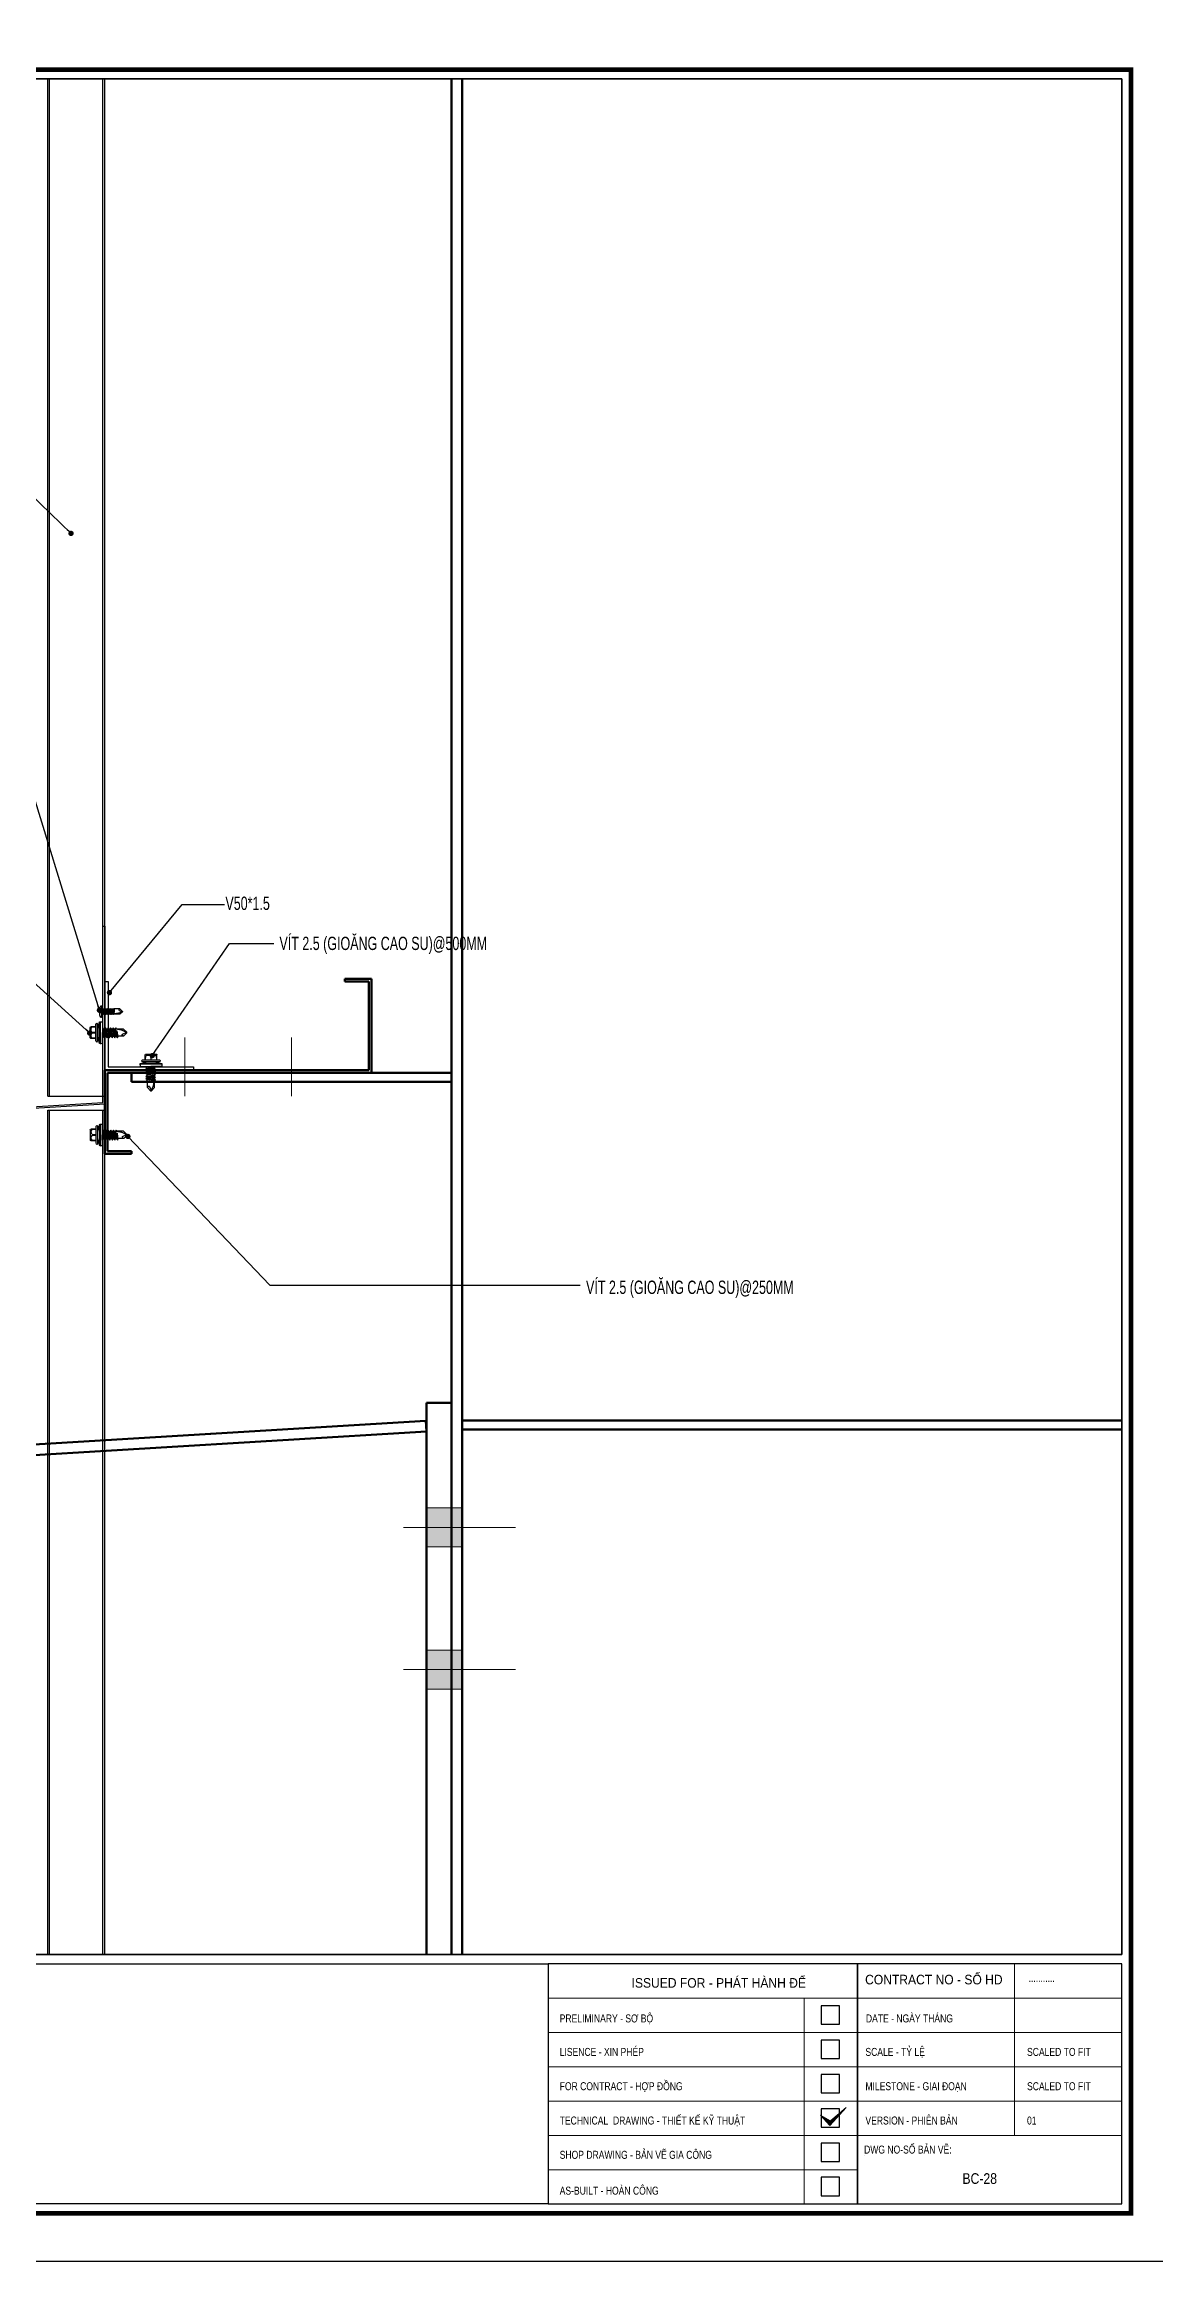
# Model space of a CAD drawing. Header units: inches. Extents: x 2 to 32666, y -5537 to 22.
# Drawn here: x 15245.5 to 15453.6, y -4544.5 to -4128.8 of the extents above; entities that cross this region are included whole.
import ezdxf
from ezdxf.enums import TextEntityAlignment as Align

# ---------------------------------------------------------------- set-up
doc = ezdxf.new("R2010")
doc.units = ezdxf.units.IN
doc.header["$MEASUREMENT"] = 0
doc.linetypes.add('DASHED2', pattern=[0.375, 0.25, -0.125])
for name, color, linetype in [('2', 2, 'Continuous'), ('3', 3, 'Continuous'), ('4', 4, 'Continuous'), ('6', 6, 'Continuous'), ('7', 7, 'Continuous'), ('BAO KHUNG', 31, 'Continuous'), ('DIM', 8, 'Continuous'), ('Fast RSQ_A2 Frame$0$Khung ten', 4, 'Continuous'), ('NET IN', 3, 'Continuous'), ('STRUCTURE', 1, 'Continuous')]:
    doc.layers.add(name, color=color, linetype=linetype)
doc.layers.add('Cover text', color=7, linetype='Continuous', true_color=0x52370f)
for name, color, linetype, lineweight in [('DETAIL$0$S-Dim', 8, 'Continuous', 20), ('DETAIL$0$S-Hatch', 8, 'Continuous', 13), ('S-Hatch', 8, 'Continuous', 9)]:
    doc.layers.add(name, color=color, linetype=linetype, lineweight=lineweight)
doc.styles.add('ST1', font='vnshx.shx', dxfattribs={"width": 0.7})
doc.styles.add('ST1H', font='vnshxh.shx', dxfattribs={"width": 0.7})
doc.styles.get("Standard").update_dxf_attribs({"font": 'arial.ttf'})
doc.styles.add('STYLE2', font='VHAVAN.TTF')
doc.styles.add('TIEU DE', font='Vharialn.ttf')
doc.dimstyles.new('15', dxfattribs={"dimtxt": 2.5, "dimasz": 1, "dimexe": 1, "dimexo": 0, "dimgap": 1, "dimtad": 1, "dimdec": 0, "dimlfac": 15, "dimzin": 0, "dimdsep": 46, "dimtxsty": 'ST1', "dimblk": 'OBLIQUE', "dimcen": 1, "dimdle": 1, "dimclrd": 8, "dimclre": 8, "dimclrt": 3, "dimadec": 0, "dimazin": 0, "dimtfac": 1, "dimtdec": 0, "dimtix": 1, "dimtmove": 1, "dimatfit": 0, "dimldrblk": 'DOT', "dimfxl": 0, "dimtolj": 1, "dimtzin": 0, "dimlwd": -1, "dimlwe": -1, "dimarcsym": 0})
doc.dimstyles.new('3', dxfattribs={"dimtxt": 2.5, "dimasz": 1, "dimexe": 1, "dimexo": 0, "dimgap": 1, "dimtad": 1, "dimdec": 0, "dimlfac": 3, "dimzin": 0, "dimdsep": 46, "dimtxsty": 'ST1', "dimblk": 'ARCHTICK', "dimcen": 1, "dimdle": 1, "dimclrd": 8, "dimclre": 8, "dimclrt": 3, "dimadec": 0, "dimazin": 0, "dimtfac": 1, "dimtdec": 0, "dimtix": 1, "dimtofl": 0, "dimtmove": 1, "dimatfit": 3, "dimldrblk": 'DOT', "dimfxl": 0.18, "dimtfill": 1, "dimtolj": 1, "dimtzin": 0, "dimlwd": -1, "dimlwe": -1, "dimarcsym": 2})

# ---------------------------------------------------------------- blocks, each defined once
blk = doc.blocks.new('DETAIL$0$MARK')
at = {"layer": 'DETAIL$0$S-Hatch', "linetype": 'Continuous'}
h = blk.add_hatch(dxfattribs=at)
h.set_pattern_fill('ANSI31', color=256, scale=50, style=0)
h.paths.add_polyline_path([(1667850, -1156933), (1667909, -1156997), (1668012, -1156885), (1667913, -1156967)])
at = {"layer": 'DETAIL$0$S-Dim', "linetype": 'Continuous'}
blk.add_lwpolyline([(1667850, -1156933), (1667909, -1156997), (1668012, -1156885), (1667913, -1156967), (1667850, -1156933)], dxfattribs=at)
blk = doc.blocks.new('kt kien truc 1')
at = {"layer": '2', "color": 157, "linetype": 'Continuous'}
blk.add_lwpolyline([(0, 420), (594, 420), (594, 0), (0, 0)], close=True, dxfattribs=at)
at = {"layer": '7', "color": 147, "linetype": 'Continuous'}
blk.add_lwpolyline([(12.33, 57.61), (581.67, 57.61), (581.67, 409.19), (12.33, 409.19)], close=True, dxfattribs=at)
at = {"layer": 'BAO KHUNG', "color": 167, "linetype": 'Continuous', "const_width": 0.871}
blk.add_lwpolyline([(10.59, 9.07), (583.41, 9.07), (583.41, 410.93), (10.59, 410.93)], close=True, dxfattribs=at)
at = {"layer": 'BAO KHUNG', "color": 7}
for points in [[(211.89, 55.81), (474.14, 55.81), (474.14, 10.81), (211.89, 10.81)], [(474.14, 10.81), (532.16, 10.81), (532.16, 55.81), (474.14, 55.81)], [(532.16, 10.81), (581.67, 10.81), (581.67, 55.81), (532.16, 55.81)]]:
    blk.add_lwpolyline(points, close=True, dxfattribs=at)
at = {"layer": 'Fast RSQ_A2 Frame$0$Khung ten', "color": 7, "ltscale": 1000}
for points in [[(525.34, 44.51), (528.78, 44.51), (528.78, 47.96), (525.34, 47.96)], [(525.34, 38.09), (528.78, 38.09), (528.78, 41.53), (525.34, 41.53)], [(525.34, 31.66), (528.78, 31.66), (528.78, 35.1), (525.34, 35.1)], [(525.34, 25.23), (528.78, 25.23), (528.78, 28.67), (525.34, 28.67)], [(525.34, 18.8), (528.78, 18.8), (528.78, 22.24), (525.34, 22.24)], [(525.34, 12.37), (528.78, 12.37), (528.78, 15.81), (525.34, 15.81)]]:
    blk.add_lwpolyline(points, close=True, dxfattribs=at)
at = {"layer": 'S-Hatch'}
for p, q in [((561.54, 55.81), (561.54, 23.67)), ((474.14, 49.38), (532.16, 49.38)), ((522.13, 10.81), (522.13, 49.38)), ((532.16, 49.38), (581.67, 49.38)), ((474.14, 42.95), (532.16, 42.95)), ((532.16, 42.95), (581.67, 42.95)), ((474.14, 36.52), (532.16, 36.52)), ((532.16, 36.52), (581.67, 36.52)), ((474.14, 30.1), (532.16, 30.1)), ((532.16, 30.1), (581.67, 30.1)), ((474.14, 23.67), (532.16, 23.67)), ((532.16, 23.67), (581.67, 23.67)), ((474.14, 17.24), (532.16, 17.24))]:
    blk.add_line(p, q, dxfattribs=at)
at = {"layer": 'DETAIL$0$S-Dim', "linetype": 'Continuous', "xscale": 0.02999999999301508, "yscale": 0.02999999999301508, "zscale": 0.02999999999301508}
blk.add_blockref('DETAIL$0$MARK', (-49510.32, 34735.43), dxfattribs=at)
at = {"layer": 'BAO KHUNG', "color": 7, "linetype": 'Continuous', "width": 0.9}
blk.add_text('CONTRACT NO - SỐ HD', height=1.8, dxfattribs=at).set_placement((533.57, 51.98))
blk.add_text('ISSUED FOR - PHÁT HÀNH ĐỂ ', height=1.8, dxfattribs=at).set_placement((506.46, 51.36), align=Align.CENTER)
at = {"layer": 'BAO KHUNG', "color": 109, "linetype": 'Continuous', "style": 'STYLE2', "width": 0.8}
blk.add_text('...........', height=1.5, dxfattribs=at).set_placement((564.21, 52.44))
at = {"layer": 'Cover text', "linetype": 'Continuous', "style": 'STYLE2', "width": 0.8}
for s, p in [('PRELIMINARY - S¥ Bé', (476.33, 44.85)), ('date - NGµY TH¸NG', (533.72, 44.85)), ('LISENCE - XIN PHÐP', (476.33, 38.57)), ('scale - tû lÖ', (533.63, 38.57)), ('scaled to fit', (563.92, 38.57)), ('FOR CONTRACT - HîP §åNG', (476.33, 32.14)), ('MILESTONE - GIAI §O¹N', (533.63, 32.14)), ('scaled to fit', (563.92, 32.14)), ('TECHNICAL  DRAWING - THIÕT KÕ Kü THUËT', (476.33, 25.71)), ('VERSION - PHI£N B¶N', (533.63, 25.71)), ('01', (563.92, 25.71)), ('SHOP DRAWING - B¶N VÏ GIA C¤NG', (476.33, 19.28)), ('%%u%%udwg no-sè b¶n vÏ:', (533.38, 20.26)), ('AS-BUILT - HOµN C¤NG', (476.33, 12.56))]:
    blk.add_text(s, height=1.5, dxfattribs=at).set_placement(p)
at = {"layer": 'Cover text', "ltscale": 0.5, "style": 'TIEU DE'}
for tag, p in [('TENBANVE', (45.93, 14.6)), ('STT', (555.05, 15.58))]:
    blk.add_attdef(tag, text='', height=2, dxfattribs=at).set_placement(p, align=Align.MIDDLE_CENTER)
blk = doc.blocks.new('HFR-1')
at = {"layer": 'STRUCTURE', "color": 1, "linetype": 'Continuous'}
for p, q in [((-5.5, 0), (5.5, 0)), ((-5.2, 0.8), (-3.4, 1.5)), ((5.2, 0.8), (3.4, 1.5)), ((-2.4, -1.2), (-3, -1.6)), ((-3, -1.6), (-2.4, -1.9)), ((-2.4, -1.9), (-3, -2.3)), ((-3, -2.3), (-2.4, -2.6)), ((-2.4, -2.6), (-3, -3)), ((-3, -3), (-2.4, -3.3)), ((-2.4, -3.3), (-3, -3.7)), ((-3, -3.7), (-2.4, -4.1)), ((-2.4, -4.1), (-3, -4.4)), ((-3, -4.4), (-2.4, -4.8)), ((-2.4, -4.8), (-3, -5.1)), ((-3, -5.1), (-2.4, -5.5)), ((-2.4, -5.5), (-3, -5.8)), ((-3, -5.8), (-2.4, -6.2)), ((-2.4, -6.2), (-3, -6.6)), ((-3, -6.6), (-2.4, -6.9)), ((-2.4, -6.9), (-3, -7.3)), ((-3, -7.3), (-2.4, -7.6)), ((-2.4, -7.6), (-3, -8)), ((-3, -8), (-2.4, -8.3)), ((-2.4, -8.3), (-3, -8.7)), ((-3, -8.7), (-2.4, -9)), ((-2.4, -9), (-3, -9.4)), ((-3, -9.4), (-2.4, -9.7)), ((-2.4, -9.7), (-3, -10.1)), ((-3, -10.1), (-2.4, -10.5)), ((-2.4, -10.5), (-3, -10.8)), ((-3, -10.8), (-2.4, -11.2)), ((-2.4, -11.2), (-3, -11.5)), ((-3, -11.5), (-2.4, -11.9)), ((-2.9, -1.6), (2.9, -1.4)), ((-2.9, -2.3), (2.9, -2.1)), ((-2.9, -3), (2.9, -2.8)), ((-2.9, -3.7), (2.9, -3.6)), ((-2.9, -4.4), (2.9, -4.3)), ((-2.9, -5.1), (2.9, -5)), ((-2.9, -5.9), (2.9, -5.7)), ((-2.9, -6.6), (2.9, -6.4)), ((-2.9, -7.3), (2.9, -7.1)), ((-2.9, -8), (2.9, -7.8)), ((-2.9, -8.7), (2.9, -8.5)), ((-2.9, -9.4), (2.9, -9.2)), ((-2.9, -10.1), (1.5, -10)), ((-2.9, -10.8), (1.3, -10.7)), ((-2.9, -11.5), (0.9, -11.4)), ((-2.5, -17.4), (-2.5, -11.8)), ((-2.5, -17.4), (-2, -16.7)), ((-2.5, -17.4), (-0.2, -19.7)), ((2.4, -1.1), (-2.4, -1.2)), ((2.4, -1.8), (-2.4, -1.9)), ((-2.4, -1.9), (2.4, -1.8)), ((-2.4, -2.6), (2.4, -2.5)), ((2.4, -2.5), (-2.4, -2.6)), ((-2.4, -3.3), (2.4, -3.2)), ((2.4, -3.2), (-2.4, -3.3)), ((-2.4, -4.1), (2.4, -3.9)), ((2.4, -3.9), (-2.4, -4.1)), ((-2.4, -4.8), (2.4, -4.6)), ((2.4, -4.6), (-2.4, -4.8)), ((-2.4, -5.5), (2.4, -5.3)), ((2.4, -5.3), (-2.4, -5.5)), ((-2.4, -6.2), (2.4, -6)), ((2.4, -6), (-2.4, -6.2)), ((-2.4, -6.9), (2.4, -6.8)), ((2.4, -6.8), (-2.4, -6.9)), ((-2.4, -7.6), (2.4, -7.5)), ((2.4, -7.5), (-2.4, -7.6)), ((-2.4, -8.3), (2.4, -8.2)), ((2.4, -8.2), (-2.4, -8.3)), ((-2.4, -9), (2.4, -8.9)), ((2.4, -8.9), (-2.4, -9)), ((-2.4, -9.7), (2.4, -9.6)), ((2.4, -9.6), (-2.4, -9.7)), ((1.4, -10.3), (-2.4, -10.5)), ((-2.4, -10.5), (1.4, -10.3)), ((-2.4, -11.2), (1.1, -11.1)), ((1.1, -11.1), (-2.4, -11.2)), ((-2.4, -11.9), (0.4, -11.8)), ((-1, -16.7), (0.2, -19.7)), ((0.1, -19.4), (1.2, -17.3)), ((0.2, -19.7), (2.5, -17.4)), ((1.6, -16.1), (2.3, -10.2)), ((2.2, -10), (2.9, -10)), ((2.2, -11), (2.4, -11)), ((2.4, -11), (2.2, -11)), ((2.2, -11.4), (2.9, -11.4)), ((2.2, -11.7), (2.4, -11.7)), ((2.4, -10.3), (2.3, -10.3)), ((2.3, -10.3), (2.4, -10.3)), ((2.3, -10.7), (2.9, -10.7)), ((2.9, -1.4), (2.4, -1.1)), ((2.4, -1.8), (2.9, -1.4)), ((2.9, -2.1), (2.4, -1.8)), ((2.4, -2.5), (2.9, -2.1)), ((2.9, -2.8), (2.4, -2.5)), ((2.4, -3.2), (2.9, -2.8)), ((2.9, -3.6), (2.4, -3.2)), ((2.4, -3.9), (2.9, -3.6)), ((2.9, -4.3), (2.4, -3.9)), ((2.4, -4.6), (2.9, -4.3)), ((2.9, -5), (2.4, -4.6)), ((2.4, -5.3), (2.9, -5)), ((2.9, -5.7), (2.4, -5.3)), ((2.4, -6), (2.9, -5.7)), ((2.9, -6.4), (2.4, -6)), ((2.4, -6.8), (2.9, -6.4)), ((2.9, -7.1), (2.4, -6.8)), ((2.4, -7.5), (2.9, -7.1)), ((2.9, -7.8), (2.4, -7.5)), ((2.4, -8.2), (2.9, -7.8)), ((2.9, -8.5), (2.4, -8.2)), ((2.4, -8.9), (2.9, -8.5)), ((2.9, -9.2), (2.4, -8.9)), ((2.4, -9.6), (2.9, -9.2)), ((2.9, -10), (2.4, -9.6)), ((2.4, -10.3), (2.9, -10)), ((2.9, -10.7), (2.4, -10.3)), ((2.4, -11), (2.9, -10.7)), ((2.9, -11.4), (2.4, -11)), ((2.4, -11.7), (2.9, -11.4)), ((2.5, -17.4), (2.5, -11.7))]:
    blk.add_line(p, q, dxfattribs=at)
at = {"layer": 'STRUCTURE', "color": 1, "linetype": 'Continuous', "ltscale": 8}
for p in [(-3.4, 1.5), (3.4, 1.5)]:
    blk.add_line(p, (0, 1.5), dxfattribs=at)
at = {"layer": 'STRUCTURE', "color": 1, "linetype": 'DASHED2'}
for p in [(-1.9, 1.5), (1.9, 1.5)]:
    blk.add_line(p, (0, 0), dxfattribs=at)
at = {"layer": 'STRUCTURE', "color": 1, "linetype": 'Continuous', "ltscale": 8}
for centre, start, end in [((-4.7, 0.2), 130.41, 194.8062), ((4.7, 0.2), 345.1938, 49.59)]:
    blk.add_arc(centre, 0.801, start, end, dxfattribs=at)
at = {"layer": 'STRUCTURE', "color": 1, "linetype": 'Continuous'}
for centre, radius, start, end in [((-7.3, -9), 9.14, 58.065, 78.8402), ((5.1, -3.8), 3.83, 84.2039, 134.3621), ((-1.5, -17.1), 0.59, 34.2302, 144.5641), ((0, -19.4), 0.331, 231.6348, 305.4287), ((-0.5, -10.1), 1.93, 296.6041, 355.3922), ((-0.6, -16), 2.2, 324.0048, 357.8268), ((1.9, -10.3), 0.444, 15.9762, 172.6971)]:
    blk.add_arc(centre, radius, start, end, dxfattribs=at)
blk = doc.blocks.new('Short_Self_drilling')
at = {"layer": 'STRUCTURE', "color": 1, "linetype": 'Continuous'}
for p, q in [((6.4, 1.7), (-6.4, 1.7)), ((5.1, 3.8), (-5.1, 3.8)), ((-2.6, 2.9), (-5.1, 2.9)), ((-3.4, 3.8), (-3.4, 6.8)), ((3, 7.2), (-3, 7.2)), ((2.6, 2.9), (-2.6, 2.9)), ((-2.1, 2.8), (-2.1, 2.9)), ((6.3, 0), (0, 0)), ((2.2, 2.8), (2.2, 2.9)), ((2.2, -0.5), (2.2, 0)), ((5.1, 2.9), (2.6, 2.9)), ((3.4, 3.8), (3.4, 6.8)), ((3, -1.2), (-2.7, -0.2)), ((3, -2.7), (-2.7, -1.8)), ((3, -4.2), (-2.7, -3.3)), ((3, -5.8), (-2.7, -4.8)), ((3, -7.3), (-2.7, -6.3)), ((-1.9, -8), (-2.7, -7.9)), ((-2.1, -1.4), (-2.1, -0.9)), ((-2.1, -2.9), (-2.1, -2.4)), ((-2.1, -4.4), (-2.1, -3.9)), ((-2.1, -6), (-2.1, -5.4)), ((-2.1, -7.5), (-2.1, -7)), ((-2.1, -12.3), (-2.1, -8.5)), ((3, -8.8), (-1.1, -8.1)), ((2.1, -12.3), (2.1, -9.1)), ((2.2, -2), (2.2, -1.5)), ((2.2, -3.6), (2.2, -3)), ((2.2, -5.1), (2.2, -4.6)), ((2.2, -6.6), (2.2, -6.1)), ((2.2, -8.1), (2.2, -7.6))]:
    blk.add_line(p, q, dxfattribs=at)
blk.add_lwpolyline([(6.4, 1.3), (6.4, 1.7), (2.1, 2.8), (-2.1, 2.8), (-6.4, 1.7), (-6.4, 1.3)], close=True, dxfattribs=at)
for points in [[(-6.4, 1.3, -0.088869), (-6.3, 0), (0, 0)], [(-0.1, 3.8), (-0.3, 6.2, 0.338878), (-3.1, 6.2), (-3.3, 3.8)], [(3.3, 3.8), (3.1, 6.2, 0.338878), (0.3, 6.2), (0.1, 3.8)], [(2.1, -12.3), (0.2, -14.2, -0.333596), (-0.2, -14.2), (-2.1, -12.3)], [(-0.1, -14), (-1, -12.2, -0.148657), (-1.4, -11.2), (-2, -7.7, -0.815006), (-1.2, -7.8, 0.150833), (-0.8, -8.7)], [(2.1, -12.3), (1.7, -11.7, 0.52242), (0.9, -11.7), (-0.2, -14.2)]]:
    blk.add_lwpolyline(points, format="xyb", dxfattribs=at)
for points in [[(3, -1.2), (2.2, -1.5), (-2.1, -0.8), (-2.7, -0.2), (-2.4, 0)], [(3, -2.7), (2.2, -3), (-2.1, -2.4), (-2.7, -1.8), (-2.1, -1.4), (2.2, -2), (3, -2.7)], [(3, -4.2), (2.2, -4.6), (-2.1, -3.9), (-2.7, -3.3), (-2.1, -2.9), (2.2, -3.6), (3, -4.2)], [(3, -5.8), (2.2, -6.1), (-2.1, -5.4), (-2.7, -4.8), (-2.1, -4.4), (2.2, -5.1), (3, -5.8)], [(3, -7.3), (2.2, -7.6), (-2.1, -7), (-2.7, -6.3), (-2.1, -6), (2.2, -6.6), (3, -7.3)], [(-1.8, -8.5), (-2.1, -8.5), (-2.7, -7.9), (-2.1, -7.5), (-1.8, -7.5)], [(-1.3, -7.6), (2.2, -8.1), (3, -8.8)], [(-1.2, 0), (2.2, -0.5), (3, -1.2)], [(3, -8.8), (2.2, -9.1), (-0.8, -8.7)]]:
    blk.add_lwpolyline(points, dxfattribs=at)
for centre, radius, start, end in [((-5, 3.3), 0.455, 109.7949, 250.2674), ((-3, 6.8), 0.429, 90.0311, 180.0311), ((3, 6.8), 0.429, 0.0311, 90.0311), ((5.1, 3.3), 0.435, 279.7276, 80.3347), ((10, 0.2), 3.74, 162.2963, 182.6103)]:
    blk.add_arc(centre, radius, start, end, dxfattribs=at)
blk = doc.blocks.new('_Oblique')
at = {"color": 0, "linetype": 'ByBlock', "lineweight": -2}
blk.add_line((-0.5, -0.5), (0.5, 0.5), dxfattribs=at)
blk = doc.blocks.new('DOT')
at = {"color": 0, "linetype": 'ByBlock'}
blk.add_line((-0.5, 0), (-1, 0), dxfattribs=at)
at = {"color": 0, "linetype": 'ByBlock', "const_width": 0.5}
blk.add_lwpolyline([(-0.25, 0, 1), (0.25, 0, 1)], format="xyb", close=True, dxfattribs=at)
blk = doc.blocks.new('_ArchTick')
at = {"color": 0, "linetype": 'ByBlock', "const_width": 0.15}
blk.add_lwpolyline([(-0.5, -0.5), (0.5, 0.5)], dxfattribs=at)
blk = doc.blocks.new('_Dot')
at = {"color": 0, "linetype": 'ByBlock', "lineweight": -2}
blk.add_line((-0.5, 0), (-1, 0), dxfattribs=at)
at = {"color": 0, "linetype": 'ByBlock', "const_width": 0.5}
blk.add_lwpolyline([(-0.25, 0, 1), (0.25, 0, 1)], format="xyb", close=True, dxfattribs=at)

msp = doc.modelspace()

# ---------------------------------------------------------------- hatches: boundary and pattern name
at = {"layer": '2'}
for points in [[(15321.8176, -4410.5293), (15317.151, -4410.5293), (15317.151, -4403.1959), (15321.8176, -4403.1959)], [(15323.8176, -4410.5293), (15321.8176, -4410.5293), (15321.8176, -4403.1959), (15323.8176, -4403.1959)], [(15321.8176, -4437.1959), (15317.151, -4437.1959), (15317.151, -4429.8626), (15321.8176, -4429.8626)], [(15323.8176, -4437.1959), (15321.8176, -4437.1959), (15321.8176, -4429.8626), (15323.8176, -4429.8626)]]:
    msp.add_hatch(color=256, dxfattribs=at).paths.add_polyline_path(points, flags=17)

# ---------------------------------------------------------------- linework, layer by layer
at = {"layer": '2', "lineweight": 100}
for p, q in [((15321.8176, -4486.9148), (15321.8176, -4135.3349)), ((15323.8176, -4135.3349), (15323.8176, -4486.9148)), ((15301.8178, -4304.5105), (15301.8178, -4304.0105)), ((15301.8178, -4304.0105), (15306.8178, -4304.0105)), ((15306.3178, -4304.5105), (15301.8178, -4304.5105)), ((15306.3178, -4321.1771), (15306.3178, -4304.5105)), ((15306.8178, -4304.0105), (15306.8178, -4321.6771)), ((15256.8178, -4336.8438), (15256.8178, -4321.1771)), ((15256.8178, -4321.1771), (15306.3178, -4321.1771)), ((15306.8178, -4321.6771), (15257.3178, -4321.6771)), ((15257.3178, -4321.6771), (15257.3178, -4336.3438)), ((15261.8176, -4321.6771), (15261.8176, -4323.3438)), ((15306.8178, -4321.6771), (15321.8176, -4321.6771)), ((15261.8176, -4323.3438), (15321.8176, -4323.3438)), ((15261.8178, -4336.8438), (15256.8178, -4336.8438)), ((15257.3178, -4336.3438), (15261.8178, -4336.3438)), ((15261.8178, -4336.3438), (15261.8178, -4336.8438)), ((15317.151, -4486.9148), (15317.151, -4383.5293)), ((15317.151, -4383.5293), (15321.8176, -4383.5293)), ((14878.1005, -4413.5922), (15317.0294, -4386.8663)), ((14878.1005, -4415.5959), (15317.151, -4388.8626)), ((15317.0294, -4386.8663), (15317.151, -4388.8626)), ((15323.8176, -4388.5254), (15323.8176, -4386.8587)), ((15447.4384, -4386.8587), (15323.8176, -4386.8587)), ((15447.4384, -4388.5254), (15323.8176, -4388.5254))]:
    msp.add_line(p, q, dxfattribs=at)
at = {"layer": '2', "lineweight": 0}
for p, q in [((15271.8178, -4326.0105), (15271.8178, -4315.0105)), ((15291.8178, -4326.0105), (15291.8178, -4315.0105)), ((15317.151, -4403.1959), (15321.8176, -4403.1959)), ((15317.151, -4403.1959), (15321.8176, -4403.1959)), ((15321.8176, -4403.1959), (15323.8176, -4403.1959)), ((15321.8176, -4403.1959), (15323.8176, -4403.1959)), ((15312.8176, -4406.8626), (15333.8176, -4406.8626)), ((15312.8176, -4406.8626), (15333.8176, -4406.8626)), ((15317.151, -4410.5293), (15321.8176, -4410.5293)), ((15317.151, -4410.5293), (15321.8176, -4410.5293)), ((15321.8176, -4410.5293), (15323.8176, -4410.5293)), ((15321.8176, -4410.5293), (15323.8176, -4410.5293)), ((15317.151, -4429.8626), (15321.8176, -4429.8626)), ((15317.151, -4429.8626), (15321.8176, -4429.8626)), ((15321.8176, -4429.8626), (15323.8176, -4429.8626)), ((15321.8176, -4429.8626), (15323.8176, -4429.8626)), ((15312.8176, -4433.5293), (15333.8176, -4433.5293)), ((15312.8176, -4433.5293), (15333.8176, -4433.5293)), ((15317.151, -4437.1959), (15321.8176, -4437.1959)), ((15317.151, -4437.1959), (15321.8176, -4437.1959)), ((15321.8176, -4437.1959), (15323.8176, -4437.1959)), ((15321.8176, -4437.1959), (15323.8176, -4437.1959))]:
    msp.add_line(p, q, dxfattribs=at)
at = {"layer": '3'}
for p, q in [((15246.1511, -4326.0136), (15246.1511, -4135.3349)), ((15246.4844, -4326.0136), (15246.4844, -4135.3349)), ((15256.4844, -4326.0136), (15256.4844, -4135.3349)), ((15256.8178, -4326.0136), (15256.8178, -4135.3349)), ((15246.1511, -4326.0136), (15256.8178, -4326.0136)), ((15246.1511, -4486.9148), (15246.1511, -4328.6564)), ((15246.1511, -4328.6564), (15256.8178, -4328.6564)), ((15246.4844, -4486.9148), (15246.4844, -4328.6564)), ((15256.4844, -4486.9148), (15256.4844, -4328.6564)), ((15256.8178, -4486.9148), (15256.8178, -4328.6564))]:
    msp.add_line(p, q, dxfattribs=at)
at = {"layer": '4'}
msp.add_lwpolyline([(15257.4844, -4304.5105), (15257.4844, -4320.5105), (15273.4844, -4320.5105), (15273.4844, -4321.1771), (15256.8178, -4321.1771), (15256.8178, -4304.5105)], close=True, dxfattribs=at)
at = {"layer": '6'}
msp.add_lwpolyline([(15163.3429, -4344.1598), (15170.1125, -4332.4656), (15256.4844, -4327.2065), (15256.4844, -4294.1868), (15256.8178, -4294.1868), (15256.8178, -4327.5202), (15170.3113, -4332.7875), (15163.6314, -4344.3268)], close=True, dxfattribs=at)
at = {"layer": 'DIM'}
msp.add_lwpolyline([(14878.1005, -4135.3349), (15447.4384, -4135.3349), (15447.4384, -4486.9148), (14878.1005, -4486.9148)], close=True, dxfattribs=at)
at = {"layer": 'NET IN'}
msp.add_lwpolyline([(14865.7695, -4124.5249), (15459.7695, -4124.5249), (15459.7695, -4544.5249), (14865.7695, -4544.5249)], close=True, dxfattribs=at)

# ---------------------------------------------------------------- block references
at = {"color": 8, "extrusion": (0, 0, -1), "xscale": 0.1989464958195334, "yscale": 0.1989464958195334, "zscale": -0.1989464958195334, "rotation": 270.0000000000426}
msp.add_blockref('HFR-1', (-15256.2255, -4310.1718, 0), dxfattribs=at)
at = {"color": 1, "xscale": -0.3200000000247681, "yscale": 0.3200000000247681, "zscale": 0.3200000000247681}
for p, rotation in [((15256.4055, -4314.1119), 90.03112754959358), ((15265.4995, -4320.4576), 0.03112754959357033), ((15256.4424, -4333.2941), 90.03112754959358)]:
    msp.add_blockref('Short_Self_drilling', p, dxfattribs=dict(at, rotation=rotation))
at = {"layer": '3'}
ref = msp.add_blockref('kt kien truc 1', (14865.7695, -4544.5249), dxfattribs=at)
ref.add_attrib('STT', 'bc-28', dxfattribs={"ltscale": 0.5, "height": 2, "style": 'TIEU DE'}).set_placement((15420.8177, -4528.9455), align=Align.MIDDLE_CENTER)

# ---------------------------------------------------------------- texts
at = {"layer": '3', "style": 'ST1H', "width": 0.7}
for s, p in [('v50*1.5', (15279.4485, -4291.1232)), ('vÝt 2.5 (gio¨ng cao su)@500mm', (15289.5749, -4298.6323)), ('vÝt 2.5 (gio¨ng cao su)@250mm', (15347.0428, -4363.1069))]:
    msp.add_text(s, height=2.5, dxfattribs=at).set_placement(p)

# ---------------------------------------------------------------- leaders
at = {"layer": 'DIM'}
for points, dimstyle, override in [([(15250.5161, -4220.525), (15242.7772, -4213.0365), (15234.1633, -4213.0365)], '15', {"dimgap": 1, "dimtad": 0}), ([(15254.0083, -4314.1996), (15180.7514, -4247.7715), (15155.9153, -4247.7715)], '3', {"dimgap": 1, "dimtad": 0, "dimldrblk": 'DOT'}), ([(15255.8297, -4309.9242), (15238.7705, -4254.2801), (15223.1208, -4254.2801)], '3', {"dimgap": 1, "dimtad": 0}), ([(15257.7195, -4306.614), (15271.3467, -4290.0859), (15279.2571, -4290.0859)], '15', {"dimgap": 1, "dimtad": 0, "dimldrblk": 'DOT'}), ([(15265.7345, -4318.4341), (15280.185, -4297.4265), (15288.5046, -4297.4265)], '3', {"dimgap": 1, "dimtad": 0, "dimldrblk": 'DOT'}), ([(15261.1699, -4333.5816), (15287.7853, -4361.453), (15345.9069, -4361.453)], '3', {"dimgap": 1, "dimtad": 0, "dimldrblk": 'DOT'})]:
    msp.add_leader(points, dimstyle=dimstyle, override=override, dxfattribs=at)

doc.saveas('drawing.dxf')
